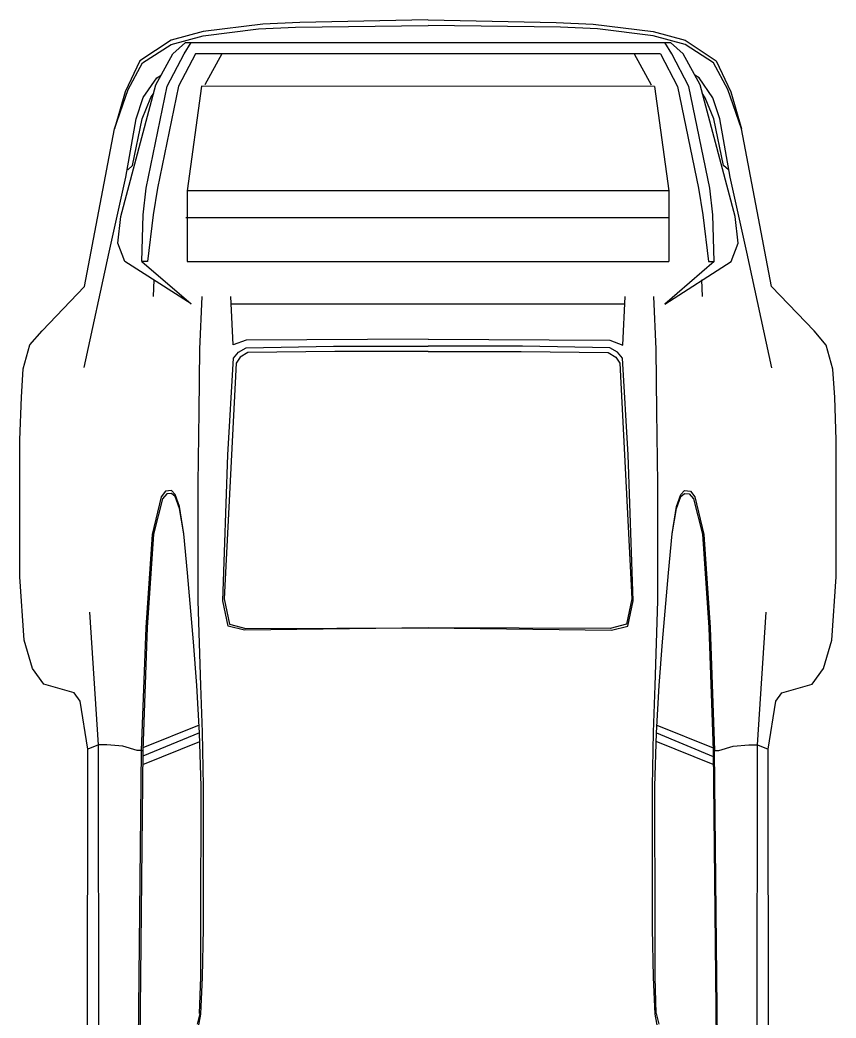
# Model space of a CAD drawing. Header units: inches. Extents: x -105549 to 5741, y -35602 to 5776.
# Drawn here: x 5495.45 to 5501.4, y 3993 to 4000.27 of the extents above; entities that cross this region are included whole.
import ezdxf

# ---------------------------------------------------------------- set-up
doc = ezdxf.new("R2010")
doc.units = ezdxf.units.IN
doc.header["$LTSCALE"] = 30
doc.header["$MEASUREMENT"] = 0
doc.layers.add('CARS', color=2, linetype='Continuous')

# ---------------------------------------------------------------- blocks, each defined once
blk = doc.blocks.new('CAR4')
at = {"color": 0, "linetype": 'ByBlock'}
for p, q in [((-136.043, 35.428), (-138.143, 34.83)), ((-133.567, 35.581), (-136.043, 35.428)), ((-129.862, 35.701), (-133.567, 35.581)), ((-117.876, 35.701), (-129.862, 35.701)), ((-112.327, 35.342), (-117.876, 35.701)), ((-109.852, 34.591), (-112.327, 35.342)), ((-138.143, 34.83), (-139.389, 33.772)), ((-108.469, 33.601), (-109.852, 34.591)), ((-139.389, 33.772), (-143.265, 30.05)), ((-107.735, 30.955), (-108.469, 33.601)), ((-107, 30.425), (-107.735, 30.955)), ((-143.265, 30.05), (-157.043, 27.42)), ((-136.161, 30.07), (-146.253, 27.898)), ((-102.8, 29.759), (-107, 30.425)), ((-103.176, 28.82), (-102.8, 29.759)), ((-56.223, 29.828), (-102.8, 29.759)), ((-103.176, 28.82), (-114.786, 29.589)), ((-58.204, 28.786), (-103.176, 28.82)), ((-103.176, 28.086), (-103.176, 28.82)), ((-103.056, 26.703), (-103.176, 28.086)), ((-157.043, 27.42), (-160.492, 26.225)), ((-160.287, 26.498), (-157.043, 27.42)), ((-146.253, 27.898), (-152.809, 26.43)), ((-147.038, 27.13), (-149.394, 26.874)), ((-145.433, 26.515), (-147.038, 27.13)), ((-162.985, 25.218), (-160.287, 26.498)), ((-160.492, 26.225), (-162.814, 24.979)), ((-149.394, 26.874), (-160.885, 23.801)), ((-152.809, 26.43), (-157.914, 25.525)), ((-153.475, 26.276), (-153.833, 25.849)), ((-141.728, 20.71), (-145.433, 26.515)), ((-102.681, 25.44), (-103.056, 26.703)), ((-157.914, 25.525), (-159.775, 24.91)), ((-153.833, 25.849), (-157.914, 25.013)), ((-67.099, 25.44), (-102.681, 25.064)), ((-102.681, 25.081), (-102.681, 25.44)), ((-102.681, 24.945), (-67.646, 25.32)), ((-164.795, 22.486), (-162.985, 25.218)), ((-162.814, 24.979), (-164.419, 22.486)), ((-159.775, 24.91), (-161.5, 23.732)), ((-151.853, 24.654), (-160.765, 22.81)), ((-157.914, 25.013), (-159.775, 24.245)), ((-149.514, 24.91), (-151.853, 24.654)), ((-145.433, 25.03), (-149.514, 24.91)), ((-149.514, 24.04), (-145.433, 24.535)), ((-145.433, 25.03), (-141.728, 20.727)), ((-145.433, 24.535), (-145.433, 25.03)), ((-121.598, 24.007), (-113.437, 24.57)), ((-121.581, 24.143), (-113.437, 24.69)), ((-113.437, 24.69), (-102.681, 25.081)), ((-113.437, 24.57), (-102.681, 24.962)), ((-104.9, 20.027), (-102.903, 24.962)), ((-104.217, 19.993), (-102.169, 24.962)), ((-101.452, 24.962), (-103.466, 19.976)), ((-102.681, 25.064), (-102.681, 24.945)), ((-160.885, 23.801), (-163.6, 22.315)), ((-161.5, 23.732), (-161.738, 23.334)), ((-160.765, 21.82), (-151.853, 23.664)), ((-159.775, 24.245), (-160.166, 23.993)), ((-151.853, 23.664), (-149.514, 24.04)), ((-142.394, 24.023), (-143.845, 23.954)), ((-124.86, 23.34), (-121.581, 24.143)), ((-124.689, 23.22), (-121.598, 24.007)), ((-160.765, 22.81), (-163.6, 21.325)), ((-125.423, 22.452), (-125.372, 22.964)), ((-125.372, 22.964), (-124.86, 23.34)), ((-125.15, 22.435), (-125.133, 22.845)), ((-125.133, 22.845), (-124.689, 23.22)), ((-165.563, 19.686), (-164.795, 22.486)), ((-164.419, 22.486), (-165.187, 19.686)), ((-163.6, 22.315), (-164.59, 21.205)), ((-125.081, 22.11), (-125.423, 22.452)), ((-124.894, 22.11), (-125.15, 22.435)), ((-124.006, 21.735), (-125.081, 22.11)), ((-123.835, 21.735), (-124.894, 22.11)), ((-163.6, 21.325), (-164.59, 20.71)), ((-164.59, -21.205), (-164.59, 21.205)), ((-163.6, 20.335), (-160.765, 21.82)), ((-160.765, 19.822), (-151.614, 21.069)), ((-151.614, 21.069), (-151.614, -21.069)), ((-151.614, 21.069), (-145.433, 21.069)), ((-149.258, 21.069), (-149.258, -21.188)), ((-145.433, -21.069), (-145.433, 21.069)), ((-121.616, 21.376), (-124.006, 21.735)), ((-121.616, 21.376), (-123.835, 21.735)), ((-118.218, 21.035), (-121.616, 21.376)), ((-112.191, 20.505), (-118.218, 21.035)), ((-163.6, 20.335), (-163.6, -20.335)), ((-126.038, 20.096), (-132.338, 20.027)), ((-115.776, 20.113), (-126.038, 20.096)), ((-108.366, 19.869), (-115.776, 20.113)), ((-108.366, 20.232), (-112.191, 20.505)), ((-104.217, 19.993), (-108.366, 20.232)), ((-79.666, 19.959), (-78.744, 20.198)), ((-77.89, 20.198), (-79.626, 19.865)), ((-166.212, 14.444), (-165.563, 19.686)), ((-165.187, 19.686), (-165.802, 14.82)), ((-163.6, 18.047), (-160.885, 19.532)), ((-160.765, 19.822), (-160.765, -19.822)), ((-137.767, 19.959), (-142.394, 19.754)), ((-132.338, 20.027), (-137.767, 19.959)), ((-104.269, 19.73), (-108.366, 19.869)), ((-99.556, 19.652), (-104.269, 19.73)), ((-99.522, 19.84), (-104.217, 19.993)), ((-87.11, 19.645), (-99.556, 19.652)), ((-87.11, 19.874), (-99.522, 19.84)), ((-82.858, 19.874), (-87.11, 19.874)), ((-82.858, 19.717), (-87.11, 19.645)), ((-79.666, 19.976), (-82.858, 19.874)), ((-79.626, 19.865), (-82.858, 19.717)), ((-128.547, 17.518), (-136.982, 17.005)), ((-136.555, 16.784), (-115.947, 17.825)), ((-115.759, 17.944), (-128.547, 17.518)), ((-115.947, 17.825), (-113.728, 17.364)), ((-113.557, 17.483), (-115.759, 17.944)), ((-113.198, 16.066), (-113.557, 17.483)), ((-138.143, 17.057), (-142.377, 17.261)), ((-141.728, 17.261), (-141.728, -17.156)), ((-138.57, 15.896), (-138.143, 17.057)), ((-136.982, 17.005), (-137.511, 16.579)), ((-137.084, 16.442), (-136.555, 16.784)), ((-113.728, 17.364), (-113.352, 15.947)), ((-138.655, 0), (-138.57, 15.896)), ((-137.904, 15.896), (-138.04, 8.281)), ((-137.511, 16.579), (-137.904, 15.896)), ((-137.562, 8.161), (-137.477, 15.776)), ((-137.477, 15.776), (-137.084, 16.442)), ((-113.403, -0.017), (-113.198, 16.066)), ((-113.352, 15.947), (-113.403, 0.017)), ((-166.348, 11.217), (-166.212, 14.444)), ((-165.802, 14.82), (-165.939, 11.593)), ((-165.939, 11.593), (-166.075, 0)), ((-166.57, 0.017), (-166.348, 11.217)), ((-138.04, 8.281), (-138.04, 0)), ((-137.562, 0), (-137.562, 8.161)), ((-165.939, -11.593), (-166.075, 0)), ((-138.655, 0), (-138.57, -15.896)), ((-138.04, -8.281), (-138.04, 0)), ((-137.562, 0), (-137.562, -8.161)), ((-113.403, 0.017), (-113.198, -16.066)), ((-166.57, -0.017), (-166.348, -11.217)), ((-113.352, -15.947), (-113.403, -0.017)), ((-137.904, -15.896), (-138.04, -8.281)), ((-137.562, -8.161), (-137.477, -15.776)), ((-166.348, -11.217), (-166.212, -14.444)), ((-165.802, -14.82), (-165.939, -11.593)), ((-166.212, -14.444), (-165.563, -19.686)), ((-165.187, -19.686), (-165.802, -14.82)), ((-138.57, -15.896), (-138.143, -17.057)), ((-137.511, -16.579), (-137.904, -15.896)), ((-136.982, -17.005), (-137.511, -16.579)), ((-137.477, -15.776), (-137.084, -16.442)), ((-137.084, -16.442), (-136.555, -16.784)), ((-113.728, -17.364), (-113.352, -15.947)), ((-113.198, -16.066), (-113.557, -17.483)), ((-138.143, -17.057), (-142.377, -17.261)), ((-128.547, -17.518), (-136.982, -17.005)), ((-136.555, -16.784), (-115.947, -17.825)), ((-115.947, -17.825), (-113.728, -17.364)), ((-163.6, -18.047), (-160.885, -19.532)), ((-115.759, -17.944), (-128.547, -17.518)), ((-113.557, -17.483), (-115.759, -17.944)), ((-165.563, -19.686), (-164.795, -22.486)), ((-164.419, -22.486), (-165.187, -19.686)), ((-160.765, -19.822), (-151.614, -21.069)), ((-137.767, -19.959), (-142.394, -19.754)), ((-132.338, -20.027), (-137.767, -19.959)), ((-126.038, -20.096), (-132.338, -20.027)), ((-108.366, -19.869), (-115.776, -20.113)), ((-104.269, -19.73), (-108.366, -19.869)), ((-104.217, -19.993), (-108.366, -20.232)), ((-104.9, -20.027), (-102.903, -24.962)), ((-99.556, -19.652), (-104.269, -19.73)), ((-99.522, -19.84), (-104.217, -19.993)), ((-104.217, -19.993), (-102.169, -24.962)), ((-101.452, -24.962), (-103.466, -19.976)), ((-87.11, -19.645), (-99.556, -19.652)), ((-87.11, -19.874), (-99.522, -19.84)), ((-82.858, -19.717), (-87.11, -19.645)), ((-82.858, -19.874), (-87.11, -19.874)), ((-79.626, -19.865), (-82.858, -19.717)), ((-79.666, -19.976), (-82.858, -19.874)), ((-79.666, -19.959), (-78.744, -20.198)), ((-77.89, -20.198), (-79.626, -19.865)), ((-163.6, -21.325), (-164.59, -20.71)), ((-163.6, -20.335), (-160.765, -21.82)), ((-141.728, -20.71), (-145.433, -26.515)), ((-145.433, -25.03), (-141.728, -20.727)), ((-115.776, -20.113), (-126.038, -20.096)), ((-112.191, -20.505), (-118.218, -21.035)), ((-108.366, -20.232), (-112.191, -20.505)), ((-163.6, -22.315), (-164.59, -21.205)), ((-160.765, -22.81), (-163.6, -21.325)), ((-160.765, -21.82), (-151.853, -23.664)), ((-151.614, -21.069), (-145.433, -21.069)), ((-124.006, -21.735), (-125.081, -22.11)), ((-123.835, -21.735), (-124.894, -22.11)), ((-121.616, -21.376), (-124.006, -21.735)), ((-121.616, -21.376), (-123.835, -21.735)), ((-118.218, -21.035), (-121.616, -21.376)), ((-164.795, -22.486), (-162.985, -25.218)), ((-162.814, -24.979), (-164.419, -22.486)), ((-160.885, -23.801), (-163.6, -22.315)), ((-125.081, -22.11), (-125.423, -22.452)), ((-125.423, -22.452), (-125.372, -22.964)), ((-124.894, -22.11), (-125.15, -22.435)), ((-125.15, -22.435), (-125.133, -22.845)), ((-161.5, -23.732), (-161.738, -23.334)), ((-151.853, -24.654), (-160.765, -22.81)), ((-125.372, -22.964), (-124.86, -23.34)), ((-125.133, -22.845), (-124.689, -23.22)), ((-124.86, -23.34), (-121.581, -24.143)), ((-124.689, -23.22), (-121.598, -24.007)), ((-159.775, -24.91), (-161.5, -23.732)), ((-149.394, -26.874), (-160.885, -23.801)), ((-159.775, -24.245), (-160.166, -23.993)), ((-157.914, -25.013), (-159.775, -24.245)), ((-151.853, -23.664), (-149.514, -24.04)), ((-149.514, -24.04), (-145.433, -24.535)), ((-142.394, -24.023), (-143.845, -23.954)), ((-121.598, -24.007), (-113.437, -24.57)), ((-121.581, -24.143), (-113.437, -24.69)), ((-162.985, -25.218), (-160.287, -26.498)), ((-160.492, -26.225), (-162.814, -24.979)), ((-157.914, -25.525), (-159.775, -24.91)), ((-153.833, -25.849), (-157.914, -25.013)), ((-149.514, -24.91), (-151.853, -24.654)), ((-145.433, -25.03), (-149.514, -24.91)), ((-145.433, -24.535), (-145.433, -25.03)), ((-113.437, -24.57), (-102.681, -24.962)), ((-113.437, -24.69), (-102.681, -25.081)), ((-102.681, -25.064), (-102.681, -24.945)), ((-102.681, -24.945), (-67.646, -25.32)), ((-67.099, -25.44), (-102.681, -25.064)), ((-102.681, -25.081), (-102.681, -25.44)), ((-152.809, -26.43), (-157.914, -25.525)), ((-153.475, -26.276), (-153.833, -25.849)), ((-102.681, -25.44), (-103.056, -26.703)), ((-157.043, -27.42), (-160.492, -26.225)), ((-160.287, -26.498), (-157.043, -27.42)), ((-146.253, -27.898), (-152.809, -26.43)), ((-147.038, -27.13), (-149.394, -26.874)), ((-145.433, -26.515), (-147.038, -27.13)), ((-103.056, -26.703), (-103.176, -28.086)), ((-143.265, -30.05), (-157.043, -27.42)), ((-136.161, -30.07), (-146.253, -27.898)), ((-103.176, -28.086), (-103.176, -28.82)), ((-58.204, -28.786), (-103.176, -28.82)), ((-103.176, -28.82), (-114.786, -29.589)), ((-103.176, -28.82), (-102.8, -29.759)), ((-139.389, -33.772), (-143.265, -30.05)), ((-107, -30.425), (-107.735, -30.955)), ((-102.8, -29.759), (-107, -30.425)), ((-56.223, -29.828), (-102.8, -29.759)), ((-107.735, -30.955), (-108.469, -33.601)), ((-138.143, -34.83), (-139.389, -33.772)), ((-108.469, -33.601), (-109.852, -34.591)), ((-136.043, -35.428), (-138.143, -34.83)), ((-109.852, -34.591), (-112.327, -35.342)), ((-133.567, -35.581), (-136.043, -35.428)), ((-129.862, -35.701), (-133.567, -35.581)), ((-117.876, -35.701), (-129.862, -35.701)), ((-112.327, -35.342), (-117.876, -35.701))]:
    blk.add_line(p, q, dxfattribs=at)

msp = doc.modelspace()

# ---------------------------------------------------------------- block references
at = {"layer": 'CARS', "color": 7, "extrusion": (6.35118e-06, -2.94906e-10, 1), "xscale": 0.08333333334305705, "yscale": 0.08333333334780946, "zscale": 0.08333333333858202, "rotation": 269.9973395742185}
msp.add_blockref('CAR4', (5498.4278, 3986.3938, -0.0978), dxfattribs=at)

doc.saveas('drawing.dxf')
